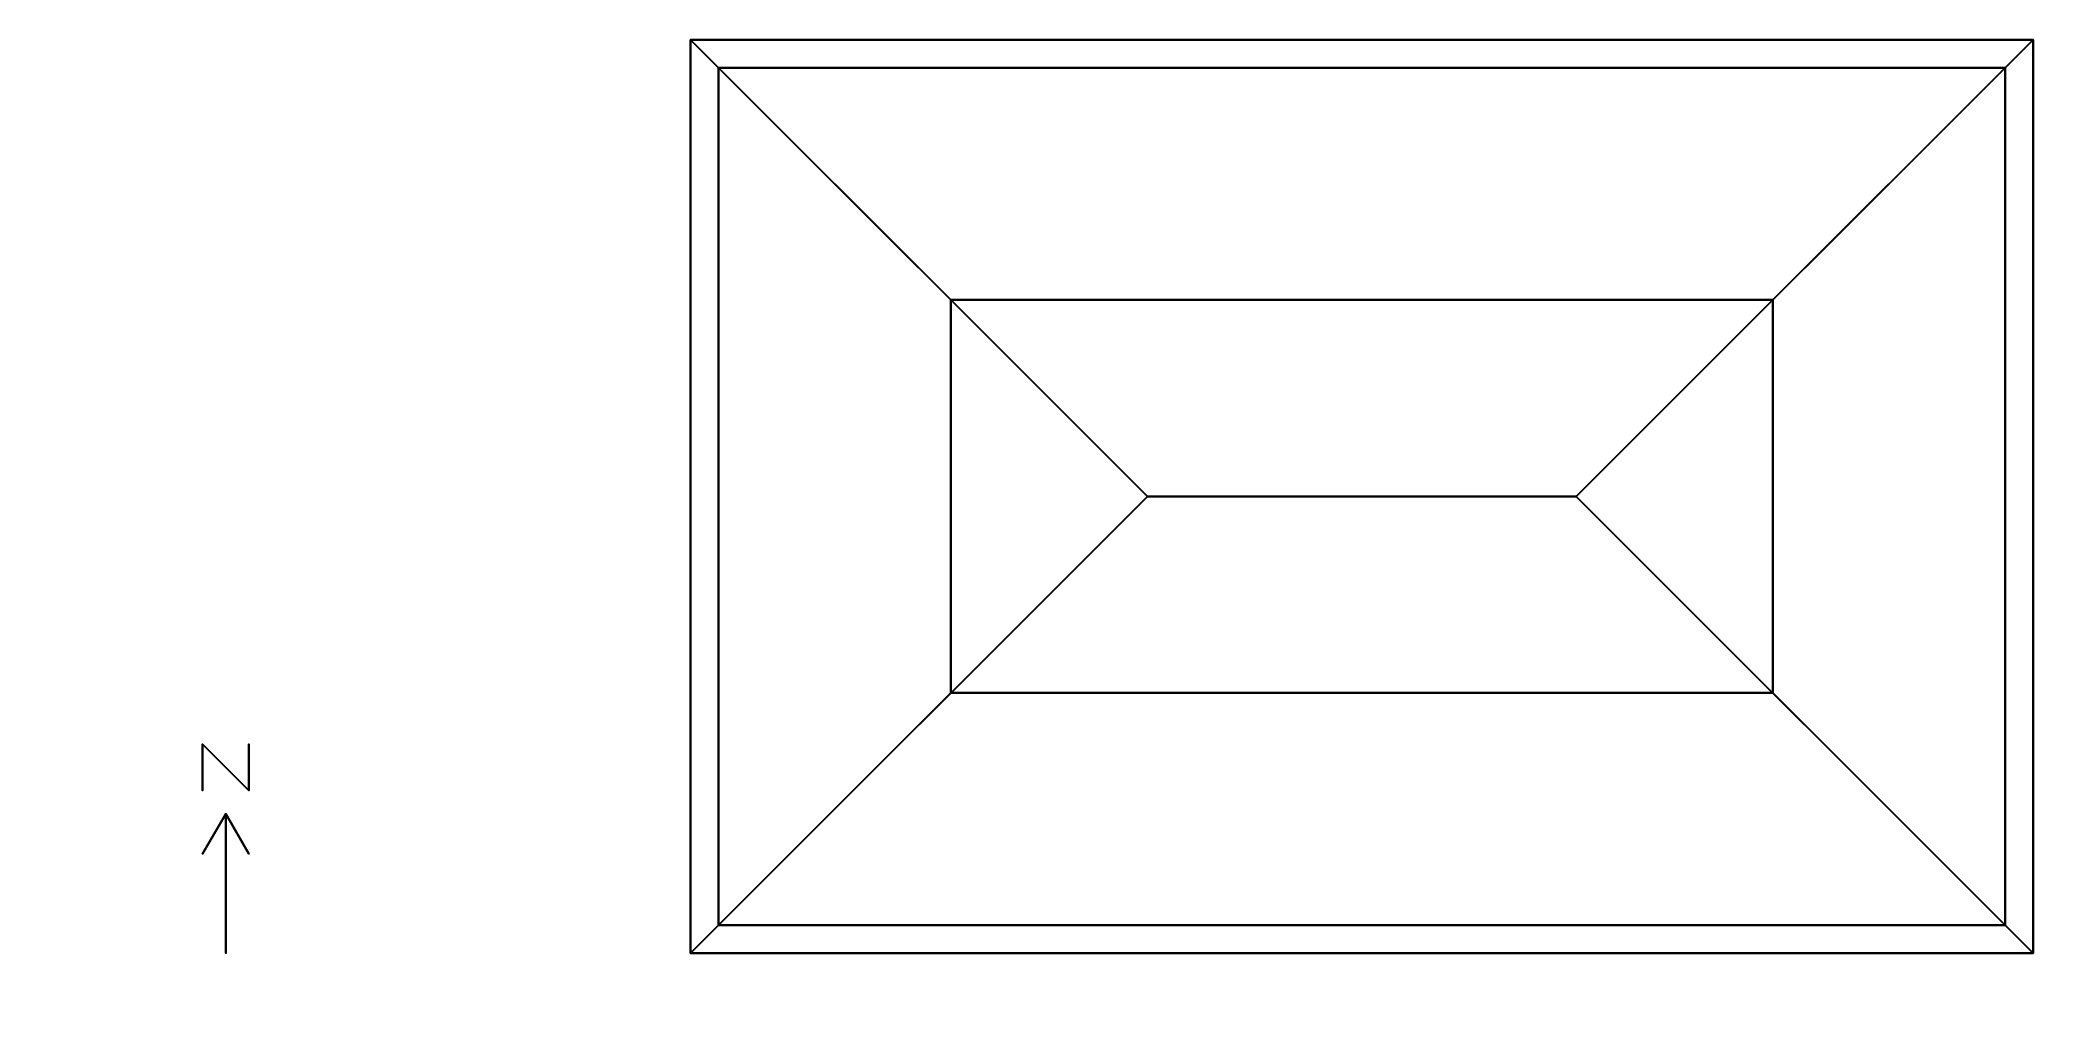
# Model space of a CAD drawing. Header units: metres. Extents: x -14.6 to 28.3, y -1.7 to 19.1.
import ezdxf

# ---------------------------------------------------------------- set-up
doc = ezdxf.new("R2010")
doc.units = ezdxf.units.M

msp = doc.modelspace()

# ---------------------------------------------------------------- linework, layer by layer
at = {"layer": '1', "color": 3}
for points in [[(-11.1, 3.9, 0.1), (-11.1, 3.9), (-11.1, 2.9), (-11.1, 2.9, 0.1)], [(-11.1, 3.9, 0.1), (-11.1, 3.9), (-10.1, 2.9), (-10.1, 2.9, 0.1)], [(-10.1, 3.9, 0.1), (-10.1, 3.9), (-10.1, 2.9), (-10.1, 2.9, 0.1)], [(-10.6, 2.4, 0.1), (-10.6, 2.4), (-11.1, 1.534), (-11.1, 1.534, 0.1)], [(-10.6, 2.4, 0.1), (-10.6, 2.4), (-10.6, -0.6), (-10.6, -0.6, 0.1)], [(-10.6, 2.4, 0.1), (-10.6, 2.4), (-10.1, 1.534), (-10.1, 1.534, 0.1)]]:
    msp.add_3dface(points, dxfattribs=at)
at = {"layer": 'ATTIC', "color": 8}
for points in [[(-0.6, 19.06, 3.05), (28.29, 19.06, 3.05), (27.69, 18.46, 3.05), (0, 18.46, 3.05)], [(-0.6, 19.06, 3.05), (0, 18.46, 3.05), (0, 0, 3.05), (-0.6, -0.6, 3.05)], [(28.29, 19.06, 3.05), (28.29, -0.6, 3.05), (27.69, 0, 3.05), (27.69, 18.46, 3.05)], [(0, 18.46, 3.05), (27.69, 18.46, 3.05), (22.69, 13.46, 3.05), (5, 13.46, 3.05)], [(5, 13.46, 3.05), (5, 5, 3.05), (0, 0, 3.05), (0, 18.46, 3.05)], [(22.69, 5, 3.05), (22.69, 13.46, 3.05), (27.69, 18.46, 3.05), (27.69, 0, 3.05)], [(5, 13.46, 3.05), (22.69, 13.46, 3.05), (22.69, 5, 3.05), (5, 5, 3.05)], [(0, 0, 3.05), (5, 5, 3.05), (22.69, 5, 3.05), (27.69, 0, 3.05)], [(0, 0, 3.05), (27.69, 0, 3.05), (28.29, -0.6, 3.05), (-0.6, -0.6, 3.05)]]:
    msp.add_3dface(points, dxfattribs=at)
at = {"layer": 'ATTIC', "color": 15}
for points in [[(28.29, 19.06, 3.05), (-0.6, 19.06, 3.05), (9.23, 9.23, 6.33), (18.46, 9.23, 6.33)], [(-0.6, 19.06, 3.05), (-0.6, -0.6, 3.05), (9.23, 9.23, 6.33)], [(28.29, -0.6, 3.05), (28.29, 19.06, 3.05), (18.46, 9.23, 6.33)], [(-0.6, -0.6, 3.05), (28.29, -0.6, 3.05), (18.46, 9.23, 6.33), (9.23, 9.23, 6.33)]]:
    msp.add_3dface(points, dxfattribs=at)
at = {"layer": 'CORE_ZN', "color": 43}
for points in [[(22.69, 13.46, 3.05), (22.69, 13.46), (5, 13.46), (5, 13.46, 3.05)], [(5, 13.46, 3.05), (5, 13.46), (5, 5), (5, 5, 3.05)], [(22.69, 5, 3.05), (22.69, 5), (22.69, 13.46), (22.69, 13.46, 3.05)], [(5, 5, 3.05), (5, 5), (22.69, 5), (22.69, 5, 3.05)]]:
    msp.add_3dface(points, dxfattribs=at)
at = {"layer": 'CORE_ZN', "color": 8}
msp.add_3dface([(5, 13.46), (22.69, 13.46), (22.69, 5), (5, 5)], dxfattribs=at)
at = {"layer": 'CORE_ZN', "color": 15}
msp.add_3dface([(22.69, 13.46, 3.05), (5, 13.46, 3.05), (5, 5, 3.05), (22.69, 5, 3.05)], dxfattribs=at)
at = {"layer": 'PERIMETER_ZN_1', "color": 43}
for points in [[(5, 5, 3.05), (5, 5), (0, 0), (0, 0, 3.05)], [(22.69, 5, 3.05), (22.69, 5), (5, 5), (5, 5, 3.05)], [(27.69, 0, 3.05), (27.69, 0), (22.69, 5), (22.69, 5, 3.05)], [(0, 0, 3.05), (0, 0), (27.69, 0), (27.69, 0, 3.05)]]:
    msp.add_3dface(points, dxfattribs=at)
at = {"layer": 'PERIMETER_ZN_1', "color": 8}
msp.add_3dface([(27.69, 0), (0, 0), (5, 5), (22.69, 5)], dxfattribs=at)
at = {"layer": 'PERIMETER_ZN_1', "color": 15}
msp.add_3dface([(0, 0, 3.05), (27.69, 0, 3.05), (22.69, 5, 3.05), (5, 5, 3.05)], dxfattribs=at)
at = {"layer": 'PERIMETER_ZN_1', "color": 143}
for points in [[(1.39, 0, 2.424), (1.39, 0, 0.9), (3.22, 0, 0.9), (3.22, 0, 2.424)], [(6.01, 0, 2.424), (6.01, 0, 0.9), (7.84, 0, 0.9), (7.84, 0, 2.424)], [(10.62, 0, 2.424), (10.62, 0, 0.9), (12.45, 0, 0.9), (12.45, 0, 2.424)], [(12.93, 0, 2.134), (12.93, 0), (14.76, 0), (14.76, 0, 2.134)], [(15.24, 0, 2.424), (15.24, 0, 0.9), (17.07, 0, 0.9), (17.07, 0, 2.424)], [(19.85, 0, 2.424), (19.85, 0, 0.9), (21.68, 0, 0.9), (21.68, 0, 2.424)], [(24.47, 0, 2.424), (24.47, 0, 0.9), (26.3, 0, 0.9), (26.3, 0, 2.424)]]:
    msp.add_3dface(points, dxfattribs=at)
at = {"layer": 'PERIMETER_ZN_2', "color": 43}
for points in [[(27.69, 18.46, 3.05), (27.69, 18.46), (22.69, 13.46), (22.69, 13.46, 3.05)], [(27.69, 0, 3.05), (27.69, 0), (27.69, 18.46), (27.69, 18.46, 3.05)], [(22.69, 13.46, 3.05), (22.69, 13.46), (22.69, 5), (22.69, 5, 3.05)], [(22.69, 5, 3.05), (22.69, 5), (27.69, 0), (27.69, 0, 3.05)]]:
    msp.add_3dface(points, dxfattribs=at)
at = {"layer": 'PERIMETER_ZN_2', "color": 8}
msp.add_3dface([(22.69, 13.46), (27.69, 18.46), (27.69, 0), (22.69, 5)], dxfattribs=at)
at = {"layer": 'PERIMETER_ZN_2', "color": 15}
msp.add_3dface([(27.69, 18.46, 3.05), (22.69, 13.46, 3.05), (22.69, 5, 3.05), (27.69, 0, 3.05)], dxfattribs=at)
at = {"layer": 'PERIMETER_ZN_2', "color": 143}
for points in [[(27.69, 15.24, 2.424), (27.69, 15.24, 0.9), (27.69, 17.07, 0.9), (27.69, 17.07, 2.424)], [(27.69, 10.62, 2.424), (27.69, 10.62, 0.9), (27.69, 12.45, 0.9), (27.69, 12.45, 2.424)], [(27.69, 6.01, 2.424), (27.69, 6.01, 0.9), (27.69, 7.84, 0.9), (27.69, 7.84, 2.424)], [(27.69, 1.39, 2.424), (27.69, 1.39, 0.9), (27.69, 3.22, 0.9), (27.69, 3.22, 2.424)]]:
    msp.add_3dface(points, dxfattribs=at)
at = {"layer": 'PERIMETER_ZN_3', "color": 43}
for points in [[(27.69, 18.46, 3.05), (27.69, 18.46), (0, 18.46), (0, 18.46, 3.05)], [(0, 18.46, 3.05), (0, 18.46), (5, 13.46), (5, 13.46, 3.05)], [(22.69, 13.46, 3.05), (22.69, 13.46), (27.69, 18.46), (27.69, 18.46, 3.05)], [(5, 13.46, 3.05), (5, 13.46), (22.69, 13.46), (22.69, 13.46, 3.05)]]:
    msp.add_3dface(points, dxfattribs=at)
at = {"layer": 'PERIMETER_ZN_3', "color": 8}
msp.add_3dface([(5, 13.46), (0, 18.46), (27.69, 18.46), (22.69, 13.46)], dxfattribs=at)
at = {"layer": 'PERIMETER_ZN_3', "color": 15}
msp.add_3dface([(0, 18.46, 3.05), (5, 13.46, 3.05), (22.69, 13.46, 3.05), (27.69, 18.46, 3.05)], dxfattribs=at)
at = {"layer": 'PERIMETER_ZN_3', "color": 143}
for points in [[(3.22, 18.46, 2.424), (3.22, 18.46, 0.9), (1.39, 18.46, 0.9), (1.39, 18.46, 2.424)], [(7.84, 18.46, 2.424), (7.84, 18.46, 0.9), (6.01, 18.46, 0.9), (6.01, 18.46, 2.424)], [(12.45, 18.46, 2.424), (12.45, 18.46, 0.9), (10.62, 18.46, 0.9), (10.62, 18.46, 2.424)], [(17.07, 18.46, 2.424), (17.07, 18.46, 0.9), (15.24, 18.46, 0.9), (15.24, 18.46, 2.424)], [(21.68, 18.46, 2.424), (21.68, 18.46, 0.9), (19.85, 18.46, 0.9), (19.85, 18.46, 2.424)], [(26.3, 18.46, 2.424), (26.3, 18.46, 0.9), (24.47, 18.46, 0.9), (24.47, 18.46, 2.424)]]:
    msp.add_3dface(points, dxfattribs=at)
at = {"layer": 'PERIMETER_ZN_4', "color": 43}
for points in [[(5, 13.46, 3.05), (5, 13.46), (0, 18.46), (0, 18.46, 3.05)], [(0, 18.46, 3.05), (0, 18.46), (0, 0), (0, 0, 3.05)], [(5, 5, 3.05), (5, 5), (5, 13.46), (5, 13.46, 3.05)], [(0, 0, 3.05), (0, 0), (5, 5), (5, 5, 3.05)]]:
    msp.add_3dface(points, dxfattribs=at)
at = {"layer": 'PERIMETER_ZN_4', "color": 8}
msp.add_3dface([(5, 5), (0, 0), (0, 18.46), (5, 13.46)], dxfattribs=at)
at = {"layer": 'PERIMETER_ZN_4', "color": 15}
msp.add_3dface([(0, 0, 3.05), (5, 5, 3.05), (5, 13.46, 3.05), (0, 18.46, 3.05)], dxfattribs=at)
at = {"layer": 'PERIMETER_ZN_4', "color": 143}
for points in [[(0, 17.07, 2.424), (0, 17.07, 0.9), (0, 15.24, 0.9), (0, 15.24, 2.424)], [(0, 12.45, 2.424), (0, 12.45, 0.9), (0, 10.62, 0.9), (0, 10.62, 2.424)], [(0, 7.84, 2.424), (0, 7.84, 0.9), (0, 6.01, 0.9), (0, 6.01, 2.424)], [(0, 3.22, 2.424), (0, 3.22, 0.9), (0, 1.39, 0.9), (0, 1.39, 2.424)]]:
    msp.add_3dface(points, dxfattribs=at)

doc.saveas('drawing.dxf')
